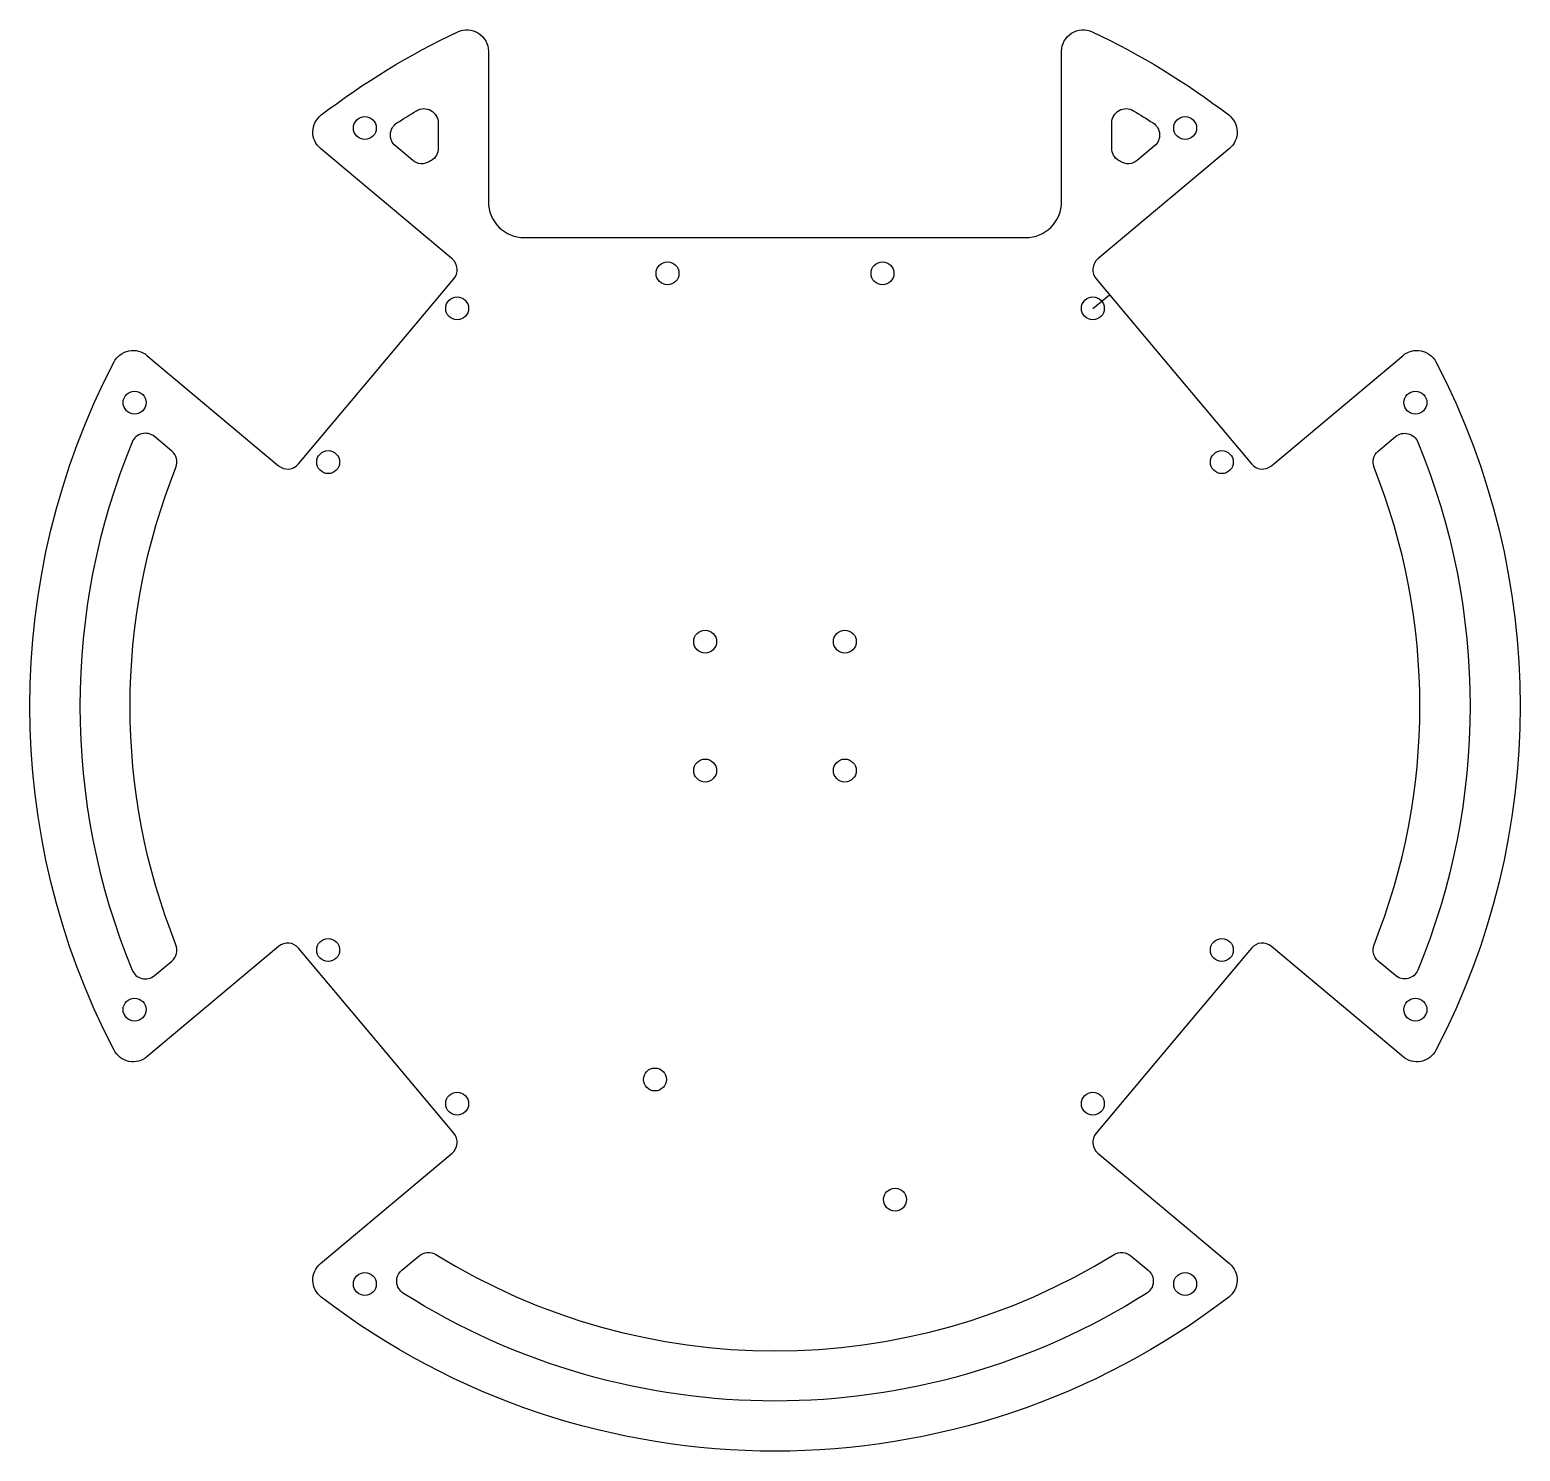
# Model space of a CAD drawing. Header units: millimetres. Extents: x -104 to 104, y -104 to 94.
import ezdxf

# ---------------------------------------------------------------- set-up
doc = ezdxf.new("R2010")
doc.units = ezdxf.units.MM
doc.layers.get('0').update_dxf_attribs({"linetype": 'CONTINUOUS'})

msp = doc.modelspace()

# ---------------------------------------------------------------- linework, layer by layer
msp.add_line((44.36, 55.5), (46.66, 57.42))
for points in [[(55.65, 46.7), (66.48, 33.79, 0.414214), (69.3, 33.55), (87.65, 48.95, -0.479621), (92.24, 48.03, -0.24476), (92.24, -48.03, -0.479621), (87.65, -48.95), (69.3, -33.55, 0.414214), (66.48, -33.79), (55.65, -46.7), (44.82, -59.61, 0.414214), (45.07, -62.42), (63.42, -77.82, -0.479621), (63.32, -82.5, -0.339519), (-63.32, -82.5, -0.479621), (-63.42, -77.82), (-45.07, -62.42, 0.414214), (-44.82, -59.61), (-55.65, -46.7), (-66.48, -33.79, 0.414214), (-69.3, -33.55), (-87.65, -48.95, -0.479621), (-92.24, -48.03, -0.24476), (-92.24, 48.03, -0.479621), (-87.65, 48.95), (-69.3, 33.55, 0.414214), (-66.48, 33.79), (-55.65, 46.7), (-44.82, 59.61, 0.414214), (-45.07, 62.42), (-63.42, 77.82, -0.479621), (-63.32, 82.5, -0.05376), (-44.28, 94.1, -0.549741), (-40, 91.39), (-40, 70.39, 0.414214), (-35, 65.39), (35, 65.39, 0.414214), (40, 70.39), (40, 91.39, -0.549741), (44.28, 94.1, -0.05376), (63.32, 82.5, -0.479621), (63.42, 77.82), (45.07, 62.42, 0.414214), (44.82, 59.61)], [(-50.55, 76.16), (-52.96, 78.18, -0.504296), (-52.76, 81.39, -0.008305), (-50.03, 83.1, -0.583477), (-47, 81.39), (-47, 77.87, -0.257771), (-47.93, 76.17, 0.000863), (-48.2, 76.01, -0.326753)], [(47, 77.87), (47, 81.39, -0.583477), (50.03, 83.1, -0.008305), (52.76, 81.39, -0.504296), (52.96, 78.18), (50.55, 76.16, -0.326753), (48.2, 76.01, 0.000863), (47.93, 76.17, -0.257771)], [(-84.18, 35.59), (-86.6, 37.61, 0.507759), (-89.73, 36.84, 0.197295), (-89.73, -36.84, 0.507759), (-86.6, -37.61), (-84.18, -35.59, 0.323594), (-83.61, -33.31, -0.191892), (-83.61, 33.31, 0.323594)], [(83.61, -33.31, 0.191892), (83.61, 33.31, -0.323594), (84.18, 35.59), (86.6, 37.61, -0.507759), (89.73, 36.84, -0.197295), (89.73, -36.84, -0.507759), (86.6, -37.61), (84.18, -35.59, -0.323594)], [(49.66, -76.72), (52.08, -78.75, -0.507759), (51.86, -81.97, -0.289785), (-51.86, -81.97, -0.507759), (-52.08, -78.75), (-49.66, -76.72, -0.323594), (-47.33, -76.55, 0.284151), (47.33, -76.55, -0.323594)]]:
    msp.add_lwpolyline(points, format="xyb", close=True)
for centre in [(-57.24, 80.67), (57.24, 80.67), (-15, 60.39), (15, 60.39), (-44.36, 55.5), (44.36, 55.5), (-89.38, 42.36), (89.38, 42.36), (-62.36, 34.05), (62.36, 34.05), (-9.75, 9), (9.75, 9), (-9.75, -9), (9.75, -9), (-62.36, -34.05), (62.36, -34.05), (-89.38, -42.36), (89.38, -42.36), (-16.76, -52.12), (-44.36, -55.5), (44.36, -55.5), (16.76, -68.88), (-57.24, -80.67), (57.24, -80.67)]:
    msp.add_circle(centre, 1.6)

doc.saveas('drawing.dxf')
